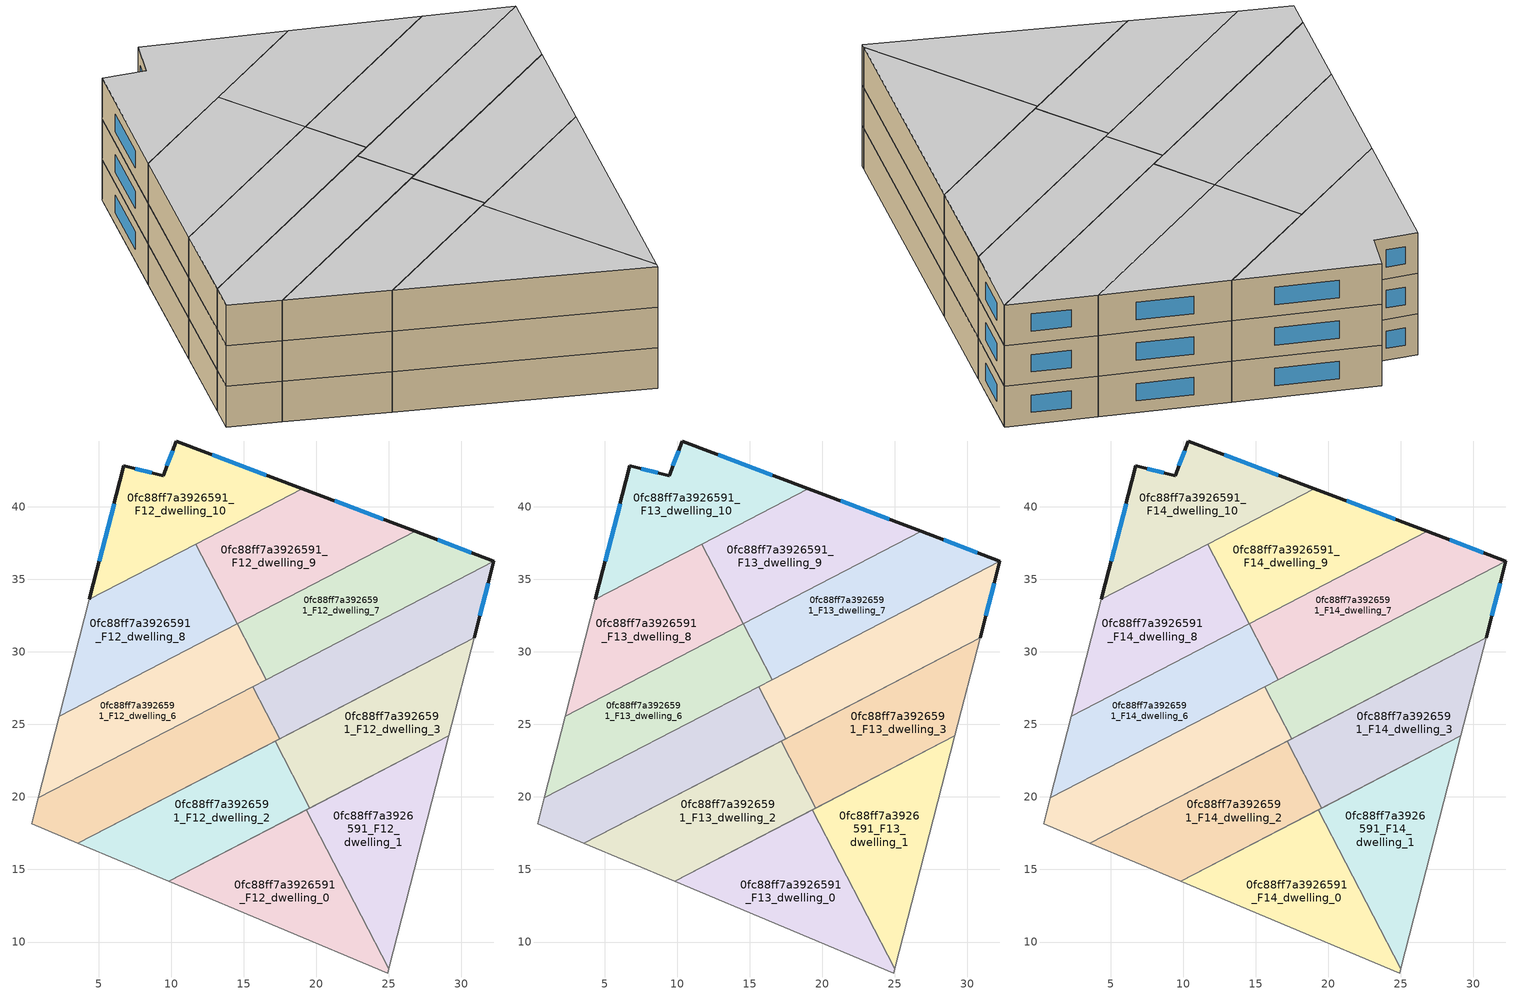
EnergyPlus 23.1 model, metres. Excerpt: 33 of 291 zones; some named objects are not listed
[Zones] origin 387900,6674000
0fc88ff7a3926591_F12_dwelling_0
 floor to 0fc88ff7a3926591_F11_dwelling_0 (EU_floor_Construction): 19.32,19.11 25,8.15 24.93,7.87 9.83,14.18 z36
 wall adiabatic (EU_wall_Construction): 19.32,19.11 9.83,14.18 24.93,7.87 25,8.15 z36:39
 wall to 0fc88ff7a3926591_F12_dwelling_1 (EU_wall_Construction): 25,8.15 19.32,19.11 z36:39
0fc88ff7a3926591_F12_dwelling_1
 floor to 0fc88ff7a3926591_F11_dwelling_1 (EU_floor_Construction): 29.14,24.21 25,8.15 19.32,19.11 z36
 wall adiabatic (EU_wall_Construction): 25,8.15 29.14,24.21 19.32,19.11 z36:39
0fc88ff7a3926591_F12_dwelling_10
 floor to 0fc88ff7a3926591_F11_dwelling_10 (EU_floor_Construction): 19.05,41.24 4.37,33.62 6.75,42.83 9.45,42.13 10.36,44.53 z36
 wall outside (EU_wall_Construction): 19.05,41.24 10.36,44.53 9.45,42.13 6.75,42.83 4.37,33.62 z36:39
 wall to 0fc88ff7a3926591_F12_dwelling_9 (EU_wall_Construction): 11.71,37.43 19.05,41.24 z36:39
 wall to 0fc88ff7a3926591_F12_dwelling_8 (EU_wall_Construction): 4.37,33.62 11.71,37.43 z36:39
 window (EU_Window_Construction): 6.07,40.2 5.05,36.25 / 8.68,42.33 7.52,42.63 / 10.1,43.85 9.71,42.82 / 16.57,42.18 12.84,43.59 z36.86:38.14
0fc88ff7a3926591_F12_dwelling_2
 floor to 0fc88ff7a3926591_F11_dwelling_2 (EU_floor_Construction): 17.16,23.85 19.56,19.24 9.83,14.18 3.58,16.8 z36
 wall adiabatic (EU_wall_Construction): 17.16,23.85 3.58,16.8 9.83,14.18 19.56,19.24 z36:39
 wall to 0fc88ff7a3926591_F12_dwelling_3 (EU_wall_Construction): 19.56,19.24 17.16,23.85 z36:39
0fc88ff7a3926591_F12_dwelling_3
 floor to 0fc88ff7a3926591_F11_dwelling_3 (EU_floor_Construction): 30.89,30.98 29.14,24.21 19.56,19.24 17.16,23.85 z36
 wall adiabatic (EU_wall_Construction): 19.56,19.24 29.14,24.21 30.89,30.98 17.16,23.85 z36:39
0fc88ff7a3926591_F12_dwelling_4
 floor to 0fc88ff7a3926591_F11_dwelling_4 (EU_floor_Construction): 15.61,27.6 17.47,24.01 3.58,16.8 0.38,18.14 0.84,19.93 z36
 wall to 0fc88ff7a3926591_F12_dwelling_5 (EU_wall_Construction): 17.47,24.01 15.61,27.6 z36:39
 wall adiabatic (EU_wall_Construction): 15.61,27.6 0.84,19.93 0.38,18.14 3.58,16.8 17.47,24.01 z36:39
0fc88ff7a3926591_F12_dwelling_5
 floor to 0fc88ff7a3926591_F11_dwelling_5 (EU_floor_Construction): 32.24,36.23 30.89,30.98 17.47,24.01 15.61,27.6 z36
 wall outside (EU_wall_Construction): 30.89,30.98 32.24,36.23 z36:39
 wall adiabatic (EU_wall_Construction): 17.47,24.01 30.89,30.98 z36:39
 wall to 0fc88ff7a3926591_F12_dwelling_7 (EU_wall_Construction): 32.24,36.23 16.56,28.09 z36:39
 wall to 0fc88ff7a3926591_F12_dwelling_6 (EU_wall_Construction): 16.56,28.09 15.61,27.6 z36:39
 window (EU_Window_Construction): 31.28,32.48 31.86,34.73 z36.86:38.14
0fc88ff7a3926591_F12_dwelling_6
 floor to 0fc88ff7a3926591_F11_dwelling_6 (EU_floor_Construction): 14.56,31.94 16.56,28.09 0.84,19.93 2.3,25.57 z36
 wall adiabatic (EU_wall_Construction): 14.56,31.94 2.3,25.57 0.84,19.93 15.61,27.6 z36:39
 wall to 0fc88ff7a3926591_F12_dwelling_7 (EU_wall_Construction): 16.56,28.09 14.56,31.94 z36:39
0fc88ff7a3926591_F12_dwelling_7
 floor to 0fc88ff7a3926591_F11_dwelling_7 (EU_floor_Construction): 32.25,36.25 32.24,36.23 16.56,28.09 14.56,31.94 26.82,38.31 z36
 wall outside (EU_wall_Construction): 32.24,36.23 32.25,36.25 26.82,38.31 z36:39
 wall to 0fc88ff7a3926591_F12_dwelling_9 (EU_wall_Construction): 26.82,38.31 14.56,31.94 z36:39
 window (EU_Window_Construction): 30.7,36.84 28.37,37.72 z36.86:38.14
0fc88ff7a3926591_F12_dwelling_8
 floor to 0fc88ff7a3926591_F11_dwelling_8 (EU_floor_Construction): 11.71,37.43 14.56,31.94 2.3,25.57 4.37,33.62 z36
 wall adiabatic (EU_wall_Construction): 4.37,33.62 2.3,25.57 14.56,31.94 z36:39
 wall to 0fc88ff7a3926591_F12_dwelling_9 (EU_wall_Construction): 14.56,31.94 11.71,37.43 z36:39
0fc88ff7a3926591_F12_dwelling_9
 floor to 0fc88ff7a3926591_F11_dwelling_9 (EU_floor_Construction): 26.82,38.31 14.56,31.94 11.71,37.43 19.05,41.24 z36
 wall outside (EU_wall_Construction): 26.82,38.31 19.05,41.24 z36:39
 window (EU_Window_Construction): 24.6,39.15 21.27,40.4 z36.86:38.14
0fc88ff7a3926591_F13_dwelling_0
 floor to 0fc88ff7a3926591_F12_dwelling_0 (EU_floor_Construction): 19.32,19.11 25,8.15 24.93,7.87 9.83,14.18 z39
 wall adiabatic (EU_wall_Construction): 19.32,19.11 9.83,14.18 24.93,7.87 25,8.15 z39:42
 wall to 0fc88ff7a3926591_F13_dwelling_1 (EU_wall_Construction): 25,8.15 19.32,19.11 z39:42
0fc88ff7a3926591_F13_dwelling_1
 floor to 0fc88ff7a3926591_F12_dwelling_1 (EU_floor_Construction): 29.14,24.21 25,8.15 19.32,19.11 z39
 wall adiabatic (EU_wall_Construction): 25,8.15 29.14,24.21 19.32,19.11 z39:42
0fc88ff7a3926591_F13_dwelling_10
 floor to 0fc88ff7a3926591_F12_dwelling_10 (EU_floor_Construction): 19.05,41.24 4.37,33.62 6.75,42.83 9.45,42.13 10.36,44.53 z39
 wall outside (EU_wall_Construction): 19.05,41.24 10.36,44.53 9.45,42.13 6.75,42.83 4.37,33.62 z39:42
 wall to 0fc88ff7a3926591_F13_dwelling_9 (EU_wall_Construction): 11.71,37.43 19.05,41.24 z39:42
 wall to 0fc88ff7a3926591_F13_dwelling_8 (EU_wall_Construction): 4.37,33.62 11.71,37.43 z39:42
 window (EU_Window_Construction): 6.07,40.2 5.05,36.25 / 8.68,42.33 7.52,42.63 / 10.1,43.85 9.71,42.82 / 16.57,42.18 12.84,43.59 z39.86:41.14
0fc88ff7a3926591_F13_dwelling_2
 floor to 0fc88ff7a3926591_F12_dwelling_2 (EU_floor_Construction): 17.16,23.85 19.56,19.24 9.83,14.18 3.58,16.8 z39
 wall adiabatic (EU_wall_Construction): 17.16,23.85 3.58,16.8 9.83,14.18 19.56,19.24 z39:42
 wall to 0fc88ff7a3926591_F13_dwelling_3 (EU_wall_Construction): 19.56,19.24 17.16,23.85 z39:42
0fc88ff7a3926591_F13_dwelling_3
 floor to 0fc88ff7a3926591_F12_dwelling_3 (EU_floor_Construction): 30.89,30.98 29.14,24.21 19.56,19.24 17.16,23.85 z39
 wall adiabatic (EU_wall_Construction): 19.56,19.24 29.14,24.21 30.89,30.98 17.16,23.85 z39:42
0fc88ff7a3926591_F13_dwelling_4
 floor to 0fc88ff7a3926591_F12_dwelling_4 (EU_floor_Construction): 15.61,27.6 17.47,24.01 3.58,16.8 0.38,18.14 0.84,19.93 z39
 wall to 0fc88ff7a3926591_F13_dwelling_5 (EU_wall_Construction): 17.47,24.01 15.61,27.6 z39:42
 wall adiabatic (EU_wall_Construction): 15.61,27.6 0.84,19.93 0.38,18.14 3.58,16.8 17.47,24.01 z39:42
0fc88ff7a3926591_F13_dwelling_5
 floor to 0fc88ff7a3926591_F12_dwelling_5 (EU_floor_Construction): 32.24,36.23 30.89,30.98 17.47,24.01 15.61,27.6 z39
 wall outside (EU_wall_Construction): 30.89,30.98 32.24,36.23 z39:42
 wall adiabatic (EU_wall_Construction): 17.47,24.01 30.89,30.98 z39:42
 wall to 0fc88ff7a3926591_F13_dwelling_7 (EU_wall_Construction): 32.24,36.23 16.56,28.09 z39:42
 wall to 0fc88ff7a3926591_F13_dwelling_6 (EU_wall_Construction): 16.56,28.09 15.61,27.6 z39:42
 window (EU_Window_Construction): 31.28,32.48 31.86,34.73 z39.86:41.14
0fc88ff7a3926591_F13_dwelling_6
 floor to 0fc88ff7a3926591_F12_dwelling_6 (EU_floor_Construction): 14.56,31.94 16.56,28.09 0.84,19.93 2.3,25.57 z39
 wall adiabatic (EU_wall_Construction): 14.56,31.94 2.3,25.57 0.84,19.93 15.61,27.6 z39:42
 wall to 0fc88ff7a3926591_F13_dwelling_7 (EU_wall_Construction): 16.56,28.09 14.56,31.94 z39:42
0fc88ff7a3926591_F13_dwelling_7
 floor to 0fc88ff7a3926591_F12_dwelling_7 (EU_floor_Construction): 32.25,36.25 32.24,36.23 16.56,28.09 14.56,31.94 26.82,38.31 z39
 wall outside (EU_wall_Construction): 32.24,36.23 32.25,36.25 26.82,38.31 z39:42
 wall to 0fc88ff7a3926591_F13_dwelling_9 (EU_wall_Construction): 26.82,38.31 14.56,31.94 z39:42
 window (EU_Window_Construction): 30.7,36.84 28.37,37.72 z39.86:41.14
0fc88ff7a3926591_F13_dwelling_8
 floor to 0fc88ff7a3926591_F12_dwelling_8 (EU_floor_Construction): 11.71,37.43 14.56,31.94 2.3,25.57 4.37,33.62 z39
 wall adiabatic (EU_wall_Construction): 4.37,33.62 2.3,25.57 14.56,31.94 z39:42
 wall to 0fc88ff7a3926591_F13_dwelling_9 (EU_wall_Construction): 14.56,31.94 11.71,37.43 z39:42
0fc88ff7a3926591_F13_dwelling_9
 floor to 0fc88ff7a3926591_F12_dwelling_9 (EU_floor_Construction): 26.82,38.31 14.56,31.94 11.71,37.43 19.05,41.24 z39
 wall outside (EU_wall_Construction): 26.82,38.31 19.05,41.24 z39:42
 window (EU_Window_Construction): 24.6,39.15 21.27,40.4 z39.86:41.14
0fc88ff7a3926591_F14_dwelling_0
 floor to 0fc88ff7a3926591_F13_dwelling_0 (EU_floor_Construction): 19.32,19.11 25,8.15 24.93,7.87 9.83,14.18 z42
 wall adiabatic (EU_wall_Construction): 19.32,19.11 9.83,14.18 24.93,7.87 25,8.15 z42:45
 wall to 0fc88ff7a3926591_F14_dwelling_1 (EU_wall_Construction): 25,8.15 19.32,19.11 z42:45
 ceiling to 0fc88ff7a3926591_F15_dwelling_0 (EU_floor_Construction): 24.93,7.87 25,8.15 19.32,19.11 9.83,14.18 z45
0fc88ff7a3926591_F14_dwelling_1
 floor to 0fc88ff7a3926591_F13_dwelling_1 (EU_floor_Construction): 29.14,24.21 25,8.15 19.32,19.11 z42
 wall adiabatic (EU_wall_Construction): 25,8.15 29.14,24.21 19.32,19.11 z42:45
 ceiling to 0fc88ff7a3926591_F15_dwelling_1 (EU_floor_Construction): 25,8.15 29.14,24.21 19.32,19.11 z45
0fc88ff7a3926591_F14_dwelling_10
 floor to 0fc88ff7a3926591_F13_dwelling_10 (EU_floor_Construction): 19.05,41.24 4.37,33.62 6.75,42.83 9.45,42.13 10.36,44.53 z42
 wall outside (EU_wall_Construction): 19.05,41.24 10.36,44.53 9.45,42.13 6.75,42.83 4.37,33.62 z42:45
 wall to 0fc88ff7a3926591_F14_dwelling_9 (EU_wall_Construction): 11.71,37.43 19.05,41.24 z42:45
 wall to 0fc88ff7a3926591_F14_dwelling_8 (EU_wall_Construction): 4.37,33.62 11.71,37.43 z42:45
 window (EU_Window_Construction): 6.07,40.2 5.05,36.25 / 8.68,42.33 7.52,42.63 / 10.1,43.85 9.71,42.82 / 16.57,42.18 12.84,43.59 z42.86:44.14
 ceiling to 0fc88ff7a3926591_F15_dwelling_10 (EU_floor_Construction): 19.05,41.24 10.36,44.53 9.45,42.13 6.75,42.83 4.37,33.62 z45
0fc88ff7a3926591_F14_dwelling_2
 floor to 0fc88ff7a3926591_F13_dwelling_2 (EU_floor_Construction): 17.16,23.85 19.56,19.24 9.83,14.18 3.58,16.8 z42
 wall adiabatic (EU_wall_Construction): 17.16,23.85 3.58,16.8 9.83,14.18 19.56,19.24 z42:45
 wall to 0fc88ff7a3926591_F14_dwelling_3 (EU_wall_Construction): 19.56,19.24 17.16,23.85 z42:45
 ceiling to 0fc88ff7a3926591_F15_dwelling_2 (EU_floor_Construction): 19.56,19.24 17.16,23.85 3.58,16.8 9.83,14.18 z45
0fc88ff7a3926591_F14_dwelling_3
 floor to 0fc88ff7a3926591_F13_dwelling_3 (EU_floor_Construction): 30.89,30.98 29.14,24.21 19.56,19.24 17.16,23.85 z42
 wall adiabatic (EU_wall_Construction): 19.56,19.24 29.14,24.21 30.89,30.98 17.16,23.85 z42:45
 ceiling to 0fc88ff7a3926591_F15_dwelling_3 (EU_floor_Construction): 29.14,24.21 30.89,30.98 17.16,23.85 19.56,19.24 z45
0fc88ff7a3926591_F14_dwelling_4
 floor to 0fc88ff7a3926591_F13_dwelling_4 (EU_floor_Construction): 15.61,27.6 17.47,24.01 3.58,16.8 0.38,18.14 0.84,19.93 z42
 wall to 0fc88ff7a3926591_F14_dwelling_5 (EU_wall_Construction): 17.47,24.01 15.61,27.6 z42:45
 wall adiabatic (EU_wall_Construction): 15.61,27.6 0.84,19.93 0.38,18.14 3.58,16.8 17.47,24.01 z42:45
 ceiling to 0fc88ff7a3926591_F15_dwelling_4 (EU_floor_Construction): 17.47,24.01 15.61,27.6 0.84,19.93 0.38,18.14 3.58,16.8 z45
0fc88ff7a3926591_F14_dwelling_5
 floor to 0fc88ff7a3926591_F13_dwelling_5 (EU_floor_Construction): 32.24,36.23 30.89,30.98 17.47,24.01 15.61,27.6 z42
 wall outside (EU_wall_Construction): 30.89,30.98 32.24,36.23 z42:45
 wall adiabatic (EU_wall_Construction): 17.47,24.01 30.89,30.98 z42:45
 wall to 0fc88ff7a3926591_F14_dwelling_7 (EU_wall_Construction): 32.24,36.23 16.56,28.09 z42:45
 wall to 0fc88ff7a3926591_F14_dwelling_6 (EU_wall_Construction): 16.56,28.09 15.61,27.6 z42:45
 window (EU_Window_Construction): 31.28,32.48 31.86,34.73 z42.86:44.14
 ceiling to 0fc88ff7a3926591_F15_dwelling_5 (EU_floor_Construction): 30.89,30.98 32.24,36.23 15.61,27.6 17.47,24.01 z45
0fc88ff7a3926591_F14_dwelling_6
 floor to 0fc88ff7a3926591_F13_dwelling_6 (EU_floor_Construction): 14.56,31.94 16.56,28.09 0.84,19.93 2.3,25.57 z42
 wall adiabatic (EU_wall_Construction): 14.56,31.94 2.3,25.57 0.84,19.93 15.61,27.6 z42:45
 wall to 0fc88ff7a3926591_F14_dwelling_7 (EU_wall_Construction): 16.56,28.09 14.56,31.94 z42:45
 ceiling to 0fc88ff7a3926591_F15_dwelling_6 (EU_floor_Construction): 16.56,28.09 14.56,31.94 2.3,25.57 0.84,19.93 z45
0fc88ff7a3926591_F14_dwelling_7
 floor to 0fc88ff7a3926591_F13_dwelling_7 (EU_floor_Construction): 32.25,36.25 32.24,36.23 16.56,28.09 14.56,31.94 26.82,38.31 z42
 wall outside (EU_wall_Construction): 32.24,36.23 32.25,36.25 26.82,38.31 z42:45
 wall to 0fc88ff7a3926591_F14_dwelling_9 (EU_wall_Construction): 26.82,38.31 14.56,31.94 z42:45
 window (EU_Window_Construction): 30.7,36.84 28.37,37.72 z42.86:44.14
 ceiling to 0fc88ff7a3926591_F15_dwelling_7 (EU_floor_Construction): 32.24,36.23 32.25,36.25 26.82,38.31 14.56,31.94 16.56,28.09 z45
0fc88ff7a3926591_F14_dwelling_8
 floor to 0fc88ff7a3926591_F13_dwelling_8 (EU_floor_Construction): 11.71,37.43 14.56,31.94 2.3,25.57 4.37,33.62 z42
 wall adiabatic (EU_wall_Construction): 4.37,33.62 2.3,25.57 14.56,31.94 z42:45
 wall to 0fc88ff7a3926591_F14_dwelling_9 (EU_wall_Construction): 14.56,31.94 11.71,37.43 z42:45
 ceiling to 0fc88ff7a3926591_F15_dwelling_8 (EU_floor_Construction): 14.56,31.94 11.71,37.43 4.37,33.62 2.3,25.57 z45
0fc88ff7a3926591_F14_dwelling_9
 floor to 0fc88ff7a3926591_F13_dwelling_9 (EU_floor_Construction): 26.82,38.31 14.56,31.94 11.71,37.43 19.05,41.24 z42
 wall outside (EU_wall_Construction): 26.82,38.31 19.05,41.24 z42:45
 window (EU_Window_Construction): 24.6,39.15 21.27,40.4 z42.86:44.14
 ceiling to 0fc88ff7a3926591_F15_dwelling_9 (EU_floor_Construction): 26.82,38.31 19.05,41.24 11.71,37.43 14.56,31.94 z45
[Building]
EU S2 Campaign: North Axis=0; Terrain=City; Solar Distribution=FullExterior
[Site:Location]
Helsinki-Vantaa.AP: Latitude=60.317; Longitude=24.963; Time Zone=2; Elevation=54.6
[SizingPeriod:WeatherFileDays]
AnnualSizingPeriod: Begin Month=1; Begin Day of Month=1; End Month=12; End Day of Month=31; Day of Week for Start Day=Monday; Use Weather File Daylight Saving Period=No; Use Weather File Rain and Snow Indicators=No
[MATERIAL]
EU_InternalMass_Material: Roughness=MediumRough; Thickness=0.1; Conductivity=1; Density=1800; Specific Heat=900; Thermal Absorptance=0.9; Solar Absorptance=0.7; Visible Absorptance=0.7
[MATERIAL:NOMASS] Roughness=MediumRough; Thermal Absorptance=0.9; Solar Absorptance=0.7; Visible Absorptance=0.7
Name | Thermal Resistance
EU_wall_NoMass | 5.91765
EU_floor_NoMass | 6.2875
[WINDOWMATERIAL:SIMPLEGLAZINGSYSTEM]
EU_Window_SimpleGlazing: UFactor=0.994035; Solar Heat Gain Coefficient=0.7; Visible Transmittance=0.7
[CONSTRUCTION]
EU_wall_Construction: EU_wall_NoMass
EU_floor_Construction: EU_floor_NoMass
EU_Window_Construction: EU_Window_SimpleGlazing
EU_InternalMass_Construction: EU_InternalMass_Material
[ZONE] Type=1; Multiplier=1; Ceiling Height=autocalculate; Floor Area=autocalculate; Part of Total Floor Area=Yes
Name | Volume
0fc88ff7a3926591_F12_dwelling_0; 0fc88ff7a3926591_F13_dwelling_0; 0fc88ff7a3926591_F14_dwelling_0 | 205.042
0fc88ff7a3926591_F12_dwelling_1; 0fc88ff7a3926591_F13_dwelling_1; 0fc88ff7a3926591_F14_dwelling_1; 0fc88ff7a3926591_F12_dwelling_4; 0fc88ff7a3926591_F13_dwelling_4; 0fc88ff7a3926591_F14_dwelling_4 | 205.062
0fc88ff7a3926591_F12_dwelling_10; 0fc88ff7a3926591_F13_dwelling_10; 0fc88ff7a3926591_F14_dwelling_10 | 205.033
0fc88ff7a3926591_F12_dwelling_2; 0fc88ff7a3926591_F13_dwelling_2; 0fc88ff7a3926591_F14_dwelling_2 | 205.032
0fc88ff7a3926591_F12_dwelling_3; 0fc88ff7a3926591_F13_dwelling_3; 0fc88ff7a3926591_F14_dwelling_3 | 205.044
0fc88ff7a3926591_F12_dwelling_5; 0fc88ff7a3926591_F13_dwelling_5; 0fc88ff7a3926591_F14_dwelling_5 | 205.072
0fc88ff7a3926591_F12_dwelling_6; 0fc88ff7a3926591_F13_dwelling_6; 0fc88ff7a3926591_F14_dwelling_6 | 205.061
0fc88ff7a3926591_F12_dwelling_7; 0fc88ff7a3926591_F13_dwelling_7; 0fc88ff7a3926591_F14_dwelling_7 | 205.056
0fc88ff7a3926591_F12_dwelling_8; 0fc88ff7a3926591_F13_dwelling_8; 0fc88ff7a3926591_F14_dwelling_8 | 205.05
0fc88ff7a3926591_F12_dwelling_9; 0fc88ff7a3926591_F13_dwelling_9; 0fc88ff7a3926591_F14_dwelling_9 | 205.051
[INTERNALMASS] Construction=EU_InternalMass_Construction
Name | Zone or ZoneList | Surface Area
0fc88ff7a3926591_F12_dwelling_0_EU_InternalMass | 0fc88ff7a3926591_F12_dwelling_0 | 68.3503
0fc88ff7a3926591_F12_dwelling_1_EU_InternalMass | 0fc88ff7a3926591_F12_dwelling_1 | 68.3512
0fc88ff7a3926591_F12_dwelling_2_EU_InternalMass | 0fc88ff7a3926591_F12_dwelling_2 | 68.3423
0fc88ff7a3926591_F12_dwelling_3_EU_InternalMass | 0fc88ff7a3926591_F12_dwelling_3 | 68.3493
0fc88ff7a3926591_F12_dwelling_4_EU_InternalMass | 0fc88ff7a3926591_F12_dwelling_4 | 68.3543
0fc88ff7a3926591_F12_dwelling_5_EU_InternalMass | 0fc88ff7a3926591_F12_dwelling_5 | 68.3589
0fc88ff7a3926591_F12_dwelling_6_EU_InternalMass | 0fc88ff7a3926591_F12_dwelling_6 | 68.3533
0fc88ff7a3926591_F12_dwelling_7_EU_InternalMass | 0fc88ff7a3926591_F12_dwelling_7 | 68.3509
0fc88ff7a3926591_F12_dwelling_8_EU_InternalMass | 0fc88ff7a3926591_F12_dwelling_8 | 68.3507
0fc88ff7a3926591_F12_dwelling_9_EU_InternalMass | 0fc88ff7a3926591_F12_dwelling_9 | 68.3516
0fc88ff7a3926591_F12_dwelling_10_EU_InternalMass | 0fc88ff7a3926591_F12_dwelling_10 | 68.3442
0fc88ff7a3926591_F13_dwelling_0_EU_InternalMass | 0fc88ff7a3926591_F13_dwelling_0 | 68.3503
0fc88ff7a3926591_F13_dwelling_1_EU_InternalMass | 0fc88ff7a3926591_F13_dwelling_1 | 68.3512
0fc88ff7a3926591_F13_dwelling_2_EU_InternalMass | 0fc88ff7a3926591_F13_dwelling_2 | 68.3423
0fc88ff7a3926591_F13_dwelling_3_EU_InternalMass | 0fc88ff7a3926591_F13_dwelling_3 | 68.3493
0fc88ff7a3926591_F13_dwelling_4_EU_InternalMass | 0fc88ff7a3926591_F13_dwelling_4 | 68.3543
0fc88ff7a3926591_F13_dwelling_5_EU_InternalMass | 0fc88ff7a3926591_F13_dwelling_5 | 68.3589
0fc88ff7a3926591_F13_dwelling_6_EU_InternalMass | 0fc88ff7a3926591_F13_dwelling_6 | 68.3533
0fc88ff7a3926591_F13_dwelling_7_EU_InternalMass | 0fc88ff7a3926591_F13_dwelling_7 | 68.3509
0fc88ff7a3926591_F13_dwelling_8_EU_InternalMass | 0fc88ff7a3926591_F13_dwelling_8 | 68.3507
0fc88ff7a3926591_F13_dwelling_9_EU_InternalMass | 0fc88ff7a3926591_F13_dwelling_9 | 68.3516
0fc88ff7a3926591_F13_dwelling_10_EU_InternalMass | 0fc88ff7a3926591_F13_dwelling_10 | 68.3442
0fc88ff7a3926591_F14_dwelling_0_EU_InternalMass | 0fc88ff7a3926591_F14_dwelling_0 | 68.3503
0fc88ff7a3926591_F14_dwelling_1_EU_InternalMass | 0fc88ff7a3926591_F14_dwelling_1 | 68.3512
0fc88ff7a3926591_F14_dwelling_2_EU_InternalMass | 0fc88ff7a3926591_F14_dwelling_2 | 68.3423
0fc88ff7a3926591_F14_dwelling_3_EU_InternalMass | 0fc88ff7a3926591_F14_dwelling_3 | 68.3493
0fc88ff7a3926591_F14_dwelling_4_EU_InternalMass | 0fc88ff7a3926591_F14_dwelling_4 | 68.3543
0fc88ff7a3926591_F14_dwelling_5_EU_InternalMass | 0fc88ff7a3926591_F14_dwelling_5 | 68.3589
0fc88ff7a3926591_F14_dwelling_6_EU_InternalMass | 0fc88ff7a3926591_F14_dwelling_6 | 68.3533
0fc88ff7a3926591_F14_dwelling_7_EU_InternalMass | 0fc88ff7a3926591_F14_dwelling_7 | 68.3509
0fc88ff7a3926591_F14_dwelling_8_EU_InternalMass | 0fc88ff7a3926591_F14_dwelling_8 | 68.3507
0fc88ff7a3926591_F14_dwelling_9_EU_InternalMass | 0fc88ff7a3926591_F14_dwelling_9 | 68.3516
0fc88ff7a3926591_F14_dwelling_10_EU_InternalMass | 0fc88ff7a3926591_F14_dwelling_10 | 68.3442
[OTHEREQUIPMENT] Fuel Type=Electricity; Design Level Calculation Method=Watts/Area; Power per Zone Floor Area=1; Fraction Latent=0; Fraction Radiant=0; Fraction Lost=0; Carbon Dioxide Generation Rate=0; EndUse Subcategory=EU_Step8_InternalGains
Name | Zone or ZoneList or Space or SpaceList | Schedule
EU_Step8_InternalGain_0fc88ff7a3926591_F12_dwelling_0_f000 | 0fc88ff7a3926591_F12_dwelling_0 | EU_Step8_GainSchedule_0fc88ff7a3926591_F12_dwelling_0_f000
EU_Step8_InternalGain_0fc88ff7a3926591_F12_dwelling_1_f000 | 0fc88ff7a3926591_F12_dwelling_1 | EU_Step8_GainSchedule_0fc88ff7a3926591_F12_dwelling_1_f000
EU_Step8_InternalGain_0fc88ff7a3926591_F12_dwelling_2_f000 | 0fc88ff7a3926591_F12_dwelling_2 | EU_Step8_GainSchedule_0fc88ff7a3926591_F12_dwelling_2_f000
EU_Step8_InternalGain_0fc88ff7a3926591_F12_dwelling_3_f000 | 0fc88ff7a3926591_F12_dwelling_3 | EU_Step8_GainSchedule_0fc88ff7a3926591_F12_dwelling_3_f000
EU_Step8_InternalGain_0fc88ff7a3926591_F12_dwelling_4_f000 | 0fc88ff7a3926591_F12_dwelling_4 | EU_Step8_GainSchedule_0fc88ff7a3926591_F12_dwelling_4_f000
EU_Step8_InternalGain_0fc88ff7a3926591_F12_dwelling_5_f000 | 0fc88ff7a3926591_F12_dwelling_5 | EU_Step8_GainSchedule_0fc88ff7a3926591_F12_dwelling_5_f000
EU_Step8_InternalGain_0fc88ff7a3926591_F12_dwelling_6_f000 | 0fc88ff7a3926591_F12_dwelling_6 | EU_Step8_GainSchedule_0fc88ff7a3926591_F12_dwelling_6_f000
EU_Step8_InternalGain_0fc88ff7a3926591_F12_dwelling_7_f000 | 0fc88ff7a3926591_F12_dwelling_7 | EU_Step8_GainSchedule_0fc88ff7a3926591_F12_dwelling_7_f000
EU_Step8_InternalGain_0fc88ff7a3926591_F12_dwelling_8_f000 | 0fc88ff7a3926591_F12_dwelling_8 | EU_Step8_GainSchedule_0fc88ff7a3926591_F12_dwelling_8_f000
EU_Step8_InternalGain_0fc88ff7a3926591_F12_dwelling_9_f000 | 0fc88ff7a3926591_F12_dwelling_9 | EU_Step8_GainSchedule_0fc88ff7a3926591_F12_dwelling_9_f000
EU_Step8_InternalGain_0fc88ff7a3926591_F12_dwelling_10_f000 | 0fc88ff7a3926591_F12_dwelling_10 | EU_Step8_GainSchedule_0fc88ff7a3926591_F12_dwelling_10_f000
EU_Step8_InternalGain_0fc88ff7a3926591_F13_dwelling_0_f000 | 0fc88ff7a3926591_F13_dwelling_0 | EU_Step8_GainSchedule_0fc88ff7a3926591_F13_dwelling_0_f000
EU_Step8_InternalGain_0fc88ff7a3926591_F13_dwelling_1_f000 | 0fc88ff7a3926591_F13_dwelling_1 | EU_Step8_GainSchedule_0fc88ff7a3926591_F13_dwelling_1_f000
EU_Step8_InternalGain_0fc88ff7a3926591_F13_dwelling_2_f000 | 0fc88ff7a3926591_F13_dwelling_2 | EU_Step8_GainSchedule_0fc88ff7a3926591_F13_dwelling_2_f000
EU_Step8_InternalGain_0fc88ff7a3926591_F13_dwelling_3_f000 | 0fc88ff7a3926591_F13_dwelling_3 | EU_Step8_GainSchedule_0fc88ff7a3926591_F13_dwelling_3_f000
EU_Step8_InternalGain_0fc88ff7a3926591_F13_dwelling_4_f000 | 0fc88ff7a3926591_F13_dwelling_4 | EU_Step8_GainSchedule_0fc88ff7a3926591_F13_dwelling_4_f000
EU_Step8_InternalGain_0fc88ff7a3926591_F13_dwelling_5_f000 | 0fc88ff7a3926591_F13_dwelling_5 | EU_Step8_GainSchedule_0fc88ff7a3926591_F13_dwelling_5_f000
EU_Step8_InternalGain_0fc88ff7a3926591_F13_dwelling_6_f000 | 0fc88ff7a3926591_F13_dwelling_6 | EU_Step8_GainSchedule_0fc88ff7a3926591_F13_dwelling_6_f000
EU_Step8_InternalGain_0fc88ff7a3926591_F13_dwelling_7_f000 | 0fc88ff7a3926591_F13_dwelling_7 | EU_Step8_GainSchedule_0fc88ff7a3926591_F13_dwelling_7_f000
EU_Step8_InternalGain_0fc88ff7a3926591_F13_dwelling_8_f000 | 0fc88ff7a3926591_F13_dwelling_8 | EU_Step8_GainSchedule_0fc88ff7a3926591_F13_dwelling_8_f000
EU_Step8_InternalGain_0fc88ff7a3926591_F13_dwelling_9_f000 | 0fc88ff7a3926591_F13_dwelling_9 | EU_Step8_GainSchedule_0fc88ff7a3926591_F13_dwelling_9_f000
EU_Step8_InternalGain_0fc88ff7a3926591_F13_dwelling_10_f000 | 0fc88ff7a3926591_F13_dwelling_10 | EU_Step8_GainSchedule_0fc88ff7a3926591_F13_dwelling_10_f000
EU_Step8_InternalGain_0fc88ff7a3926591_F14_dwelling_0_f000 | 0fc88ff7a3926591_F14_dwelling_0 | EU_Step8_GainSchedule_0fc88ff7a3926591_F14_dwelling_0_f000
EU_Step8_InternalGain_0fc88ff7a3926591_F14_dwelling_1_f000 | 0fc88ff7a3926591_F14_dwelling_1 | EU_Step8_GainSchedule_0fc88ff7a3926591_F14_dwelling_1_f000
EU_Step8_InternalGain_0fc88ff7a3926591_F14_dwelling_2_f000 | 0fc88ff7a3926591_F14_dwelling_2 | EU_Step8_GainSchedule_0fc88ff7a3926591_F14_dwelling_2_f000
EU_Step8_InternalGain_0fc88ff7a3926591_F14_dwelling_3_f000 | 0fc88ff7a3926591_F14_dwelling_3 | EU_Step8_GainSchedule_0fc88ff7a3926591_F14_dwelling_3_f000
EU_Step8_InternalGain_0fc88ff7a3926591_F14_dwelling_4_f000 | 0fc88ff7a3926591_F14_dwelling_4 | EU_Step8_GainSchedule_0fc88ff7a3926591_F14_dwelling_4_f000
EU_Step8_InternalGain_0fc88ff7a3926591_F14_dwelling_5_f000 | 0fc88ff7a3926591_F14_dwelling_5 | EU_Step8_GainSchedule_0fc88ff7a3926591_F14_dwelling_5_f000
EU_Step8_InternalGain_0fc88ff7a3926591_F14_dwelling_6_f000 | 0fc88ff7a3926591_F14_dwelling_6 | EU_Step8_GainSchedule_0fc88ff7a3926591_F14_dwelling_6_f000
EU_Step8_InternalGain_0fc88ff7a3926591_F14_dwelling_7_f000 | 0fc88ff7a3926591_F14_dwelling_7 | EU_Step8_GainSchedule_0fc88ff7a3926591_F14_dwelling_7_f000
EU_Step8_InternalGain_0fc88ff7a3926591_F14_dwelling_8_f000 | 0fc88ff7a3926591_F14_dwelling_8 | EU_Step8_GainSchedule_0fc88ff7a3926591_F14_dwelling_8_f000
EU_Step8_InternalGain_0fc88ff7a3926591_F14_dwelling_9_f000 | 0fc88ff7a3926591_F14_dwelling_9 | EU_Step8_GainSchedule_0fc88ff7a3926591_F14_dwelling_9_f000
EU_Step8_InternalGain_0fc88ff7a3926591_F14_dwelling_10_f000 | 0fc88ff7a3926591_F14_dwelling_10 | EU_Step8_GainSchedule_0fc88ff7a3926591_F14_dwelling_10_f000
[ZONEVENTILATION:DESIGNFLOWRATE] Schedule=EU_AlwaysOn; Design Flow Rate Calculation Method=AirChanges/Hour; Air Changes per Hour=0.596421; Ventilation Type=Natural; Fan Pressure Rise=0; Fan Total Efficiency=1; Constant Term Coefficient=1; Temperature Term Coefficient=0; Velocity Term Coefficient=0; Velocity Squared Term Coefficient=0; Minimum Indoor Temperature=-100; Maximum Indoor Temperature=100; Delta Temperature=-100; Minimum Outdoor Temperature=-100; Maximum Outdoor Temperature=100; Maximum Wind Speed=40
Name | Zone or ZoneList or Space or SpaceList
EU_ConstantAir_0fc88ff7a3926591_F12_dwelling_0 | 0fc88ff7a3926591_F12_dwelling_0
EU_ConstantAir_0fc88ff7a3926591_F12_dwelling_1 | 0fc88ff7a3926591_F12_dwelling_1
EU_ConstantAir_0fc88ff7a3926591_F12_dwelling_2 | 0fc88ff7a3926591_F12_dwelling_2
EU_ConstantAir_0fc88ff7a3926591_F12_dwelling_3 | 0fc88ff7a3926591_F12_dwelling_3
EU_ConstantAir_0fc88ff7a3926591_F12_dwelling_4 | 0fc88ff7a3926591_F12_dwelling_4
EU_ConstantAir_0fc88ff7a3926591_F12_dwelling_5 | 0fc88ff7a3926591_F12_dwelling_5
EU_ConstantAir_0fc88ff7a3926591_F12_dwelling_6 | 0fc88ff7a3926591_F12_dwelling_6
EU_ConstantAir_0fc88ff7a3926591_F12_dwelling_7 | 0fc88ff7a3926591_F12_dwelling_7
EU_ConstantAir_0fc88ff7a3926591_F12_dwelling_8 | 0fc88ff7a3926591_F12_dwelling_8
EU_ConstantAir_0fc88ff7a3926591_F12_dwelling_9 | 0fc88ff7a3926591_F12_dwelling_9
EU_ConstantAir_0fc88ff7a3926591_F12_dwelling_10 | 0fc88ff7a3926591_F12_dwelling_10
EU_ConstantAir_0fc88ff7a3926591_F13_dwelling_0 | 0fc88ff7a3926591_F13_dwelling_0
EU_ConstantAir_0fc88ff7a3926591_F13_dwelling_1 | 0fc88ff7a3926591_F13_dwelling_1
EU_ConstantAir_0fc88ff7a3926591_F13_dwelling_2 | 0fc88ff7a3926591_F13_dwelling_2
EU_ConstantAir_0fc88ff7a3926591_F13_dwelling_3 | 0fc88ff7a3926591_F13_dwelling_3
EU_ConstantAir_0fc88ff7a3926591_F13_dwelling_4 | 0fc88ff7a3926591_F13_dwelling_4
EU_ConstantAir_0fc88ff7a3926591_F13_dwelling_5 | 0fc88ff7a3926591_F13_dwelling_5
EU_ConstantAir_0fc88ff7a3926591_F13_dwelling_6 | 0fc88ff7a3926591_F13_dwelling_6
EU_ConstantAir_0fc88ff7a3926591_F13_dwelling_7 | 0fc88ff7a3926591_F13_dwelling_7
EU_ConstantAir_0fc88ff7a3926591_F13_dwelling_8 | 0fc88ff7a3926591_F13_dwelling_8
EU_ConstantAir_0fc88ff7a3926591_F13_dwelling_9 | 0fc88ff7a3926591_F13_dwelling_9
EU_ConstantAir_0fc88ff7a3926591_F13_dwelling_10 | 0fc88ff7a3926591_F13_dwelling_10
EU_ConstantAir_0fc88ff7a3926591_F14_dwelling_0 | 0fc88ff7a3926591_F14_dwelling_0
EU_ConstantAir_0fc88ff7a3926591_F14_dwelling_1 | 0fc88ff7a3926591_F14_dwelling_1
EU_ConstantAir_0fc88ff7a3926591_F14_dwelling_2 | 0fc88ff7a3926591_F14_dwelling_2
EU_ConstantAir_0fc88ff7a3926591_F14_dwelling_3 | 0fc88ff7a3926591_F14_dwelling_3
EU_ConstantAir_0fc88ff7a3926591_F14_dwelling_4 | 0fc88ff7a3926591_F14_dwelling_4
EU_ConstantAir_0fc88ff7a3926591_F14_dwelling_5 | 0fc88ff7a3926591_F14_dwelling_5
EU_ConstantAir_0fc88ff7a3926591_F14_dwelling_6 | 0fc88ff7a3926591_F14_dwelling_6
EU_ConstantAir_0fc88ff7a3926591_F14_dwelling_7 | 0fc88ff7a3926591_F14_dwelling_7
EU_ConstantAir_0fc88ff7a3926591_F14_dwelling_8 | 0fc88ff7a3926591_F14_dwelling_8
EU_ConstantAir_0fc88ff7a3926591_F14_dwelling_9 | 0fc88ff7a3926591_F14_dwelling_9
EU_ConstantAir_0fc88ff7a3926591_F14_dwelling_10 | 0fc88ff7a3926591_F14_dwelling_10
[HVACTEMPLATE:ZONE:IDEALLOADSAIRSYSTEM] System Availability Schedule=EU_AlwaysOn; Maximum Heating Supply Air Temperature=50; Minimum Cooling Supply Air Temperature=13; Maximum Heating Supply Air Humidity Ratio=0.0156; Minimum Cooling Supply Air Humidity Ratio=0.0077; Heating Limit=NoLimit; Cooling Limit=NoLimit; Heating Availability Schedule=EU_AlwaysOn; Cooling Availability Schedule=EU_CoolingOff; Dehumidification Control Type=ConstantSensibleHeatRatio; Cooling Sensible Heat Ratio=0.7; Dehumidification Setpoint=60; Humidification Control Type=None; Humidification Setpoint=30; Outdoor Air Method=None; Outdoor Air Flow Rate per Person=0.00944; Outdoor Air Flow Rate per Zone Floor Area=0; Outdoor Air Flow Rate per Zone=0; Demand Controlled Ventilation Type=None; Outdoor Air Economizer Type=NoEconomizer; Heat Recovery Type=None; Sensible Heat Recovery Effectiveness=0.7; Latent Heat Recovery Effectiveness=0.65
Name | Template Thermostat
0fc88ff7a3926591_F12_dwelling_0 | EU_HeatOnly_0fc88ff7a3926591_F12_dwelling_0
0fc88ff7a3926591_F12_dwelling_1 | EU_HeatOnly_0fc88ff7a3926591_F12_dwelling_1
0fc88ff7a3926591_F12_dwelling_2 | EU_HeatOnly_0fc88ff7a3926591_F12_dwelling_2
0fc88ff7a3926591_F12_dwelling_3 | EU_HeatOnly_0fc88ff7a3926591_F12_dwelling_3
0fc88ff7a3926591_F12_dwelling_4 | EU_HeatOnly_0fc88ff7a3926591_F12_dwelling_4
0fc88ff7a3926591_F12_dwelling_5 | EU_HeatOnly_0fc88ff7a3926591_F12_dwelling_5
0fc88ff7a3926591_F12_dwelling_6 | EU_HeatOnly_0fc88ff7a3926591_F12_dwelling_6
0fc88ff7a3926591_F12_dwelling_7 | EU_HeatOnly_0fc88ff7a3926591_F12_dwelling_7
0fc88ff7a3926591_F12_dwelling_8 | EU_HeatOnly_0fc88ff7a3926591_F12_dwelling_8
0fc88ff7a3926591_F12_dwelling_9 | EU_HeatOnly_0fc88ff7a3926591_F12_dwelling_9
0fc88ff7a3926591_F12_dwelling_10 | EU_HeatOnly_0fc88ff7a3926591_F12_dwelling_10
0fc88ff7a3926591_F13_dwelling_0 | EU_HeatOnly_0fc88ff7a3926591_F13_dwelling_0
0fc88ff7a3926591_F13_dwelling_1 | EU_HeatOnly_0fc88ff7a3926591_F13_dwelling_1
0fc88ff7a3926591_F13_dwelling_2 | EU_HeatOnly_0fc88ff7a3926591_F13_dwelling_2
0fc88ff7a3926591_F13_dwelling_3 | EU_HeatOnly_0fc88ff7a3926591_F13_dwelling_3
0fc88ff7a3926591_F13_dwelling_4 | EU_HeatOnly_0fc88ff7a3926591_F13_dwelling_4
0fc88ff7a3926591_F13_dwelling_5 | EU_HeatOnly_0fc88ff7a3926591_F13_dwelling_5
0fc88ff7a3926591_F13_dwelling_6 | EU_HeatOnly_0fc88ff7a3926591_F13_dwelling_6
0fc88ff7a3926591_F13_dwelling_7 | EU_HeatOnly_0fc88ff7a3926591_F13_dwelling_7
0fc88ff7a3926591_F13_dwelling_8 | EU_HeatOnly_0fc88ff7a3926591_F13_dwelling_8
0fc88ff7a3926591_F13_dwelling_9 | EU_HeatOnly_0fc88ff7a3926591_F13_dwelling_9
0fc88ff7a3926591_F13_dwelling_10 | EU_HeatOnly_0fc88ff7a3926591_F13_dwelling_10
0fc88ff7a3926591_F14_dwelling_0 | EU_HeatOnly_0fc88ff7a3926591_F14_dwelling_0
0fc88ff7a3926591_F14_dwelling_1 | EU_HeatOnly_0fc88ff7a3926591_F14_dwelling_1
0fc88ff7a3926591_F14_dwelling_2 | EU_HeatOnly_0fc88ff7a3926591_F14_dwelling_2
0fc88ff7a3926591_F14_dwelling_3 | EU_HeatOnly_0fc88ff7a3926591_F14_dwelling_3
0fc88ff7a3926591_F14_dwelling_4 | EU_HeatOnly_0fc88ff7a3926591_F14_dwelling_4
0fc88ff7a3926591_F14_dwelling_5 | EU_HeatOnly_0fc88ff7a3926591_F14_dwelling_5
0fc88ff7a3926591_F14_dwelling_6 | EU_HeatOnly_0fc88ff7a3926591_F14_dwelling_6
0fc88ff7a3926591_F14_dwelling_7 | EU_HeatOnly_0fc88ff7a3926591_F14_dwelling_7
0fc88ff7a3926591_F14_dwelling_8 | EU_HeatOnly_0fc88ff7a3926591_F14_dwelling_8
0fc88ff7a3926591_F14_dwelling_9 | EU_HeatOnly_0fc88ff7a3926591_F14_dwelling_9
0fc88ff7a3926591_F14_dwelling_10 | EU_HeatOnly_0fc88ff7a3926591_F14_dwelling_10
[SIZING:ZONE] Zone Cooling Design Supply Air Temperature Input Method=SupplyAirTemperature; Zone Cooling Design Supply Air Temperature=13; Zone Heating Design Supply Air Temperature Input Method=SupplyAirTemperature; Zone Heating Design Supply Air Temperature=50; Zone Cooling Design Supply Air Humidity Ratio=0.008; Zone Heating Design Supply Air Humidity Ratio=0.008; Cooling Design Air Flow Method=DesignDay; Cooling Design Air Flow Rate=0; Cooling Minimum Air Flow per Zone Floor Area=0.000762; Cooling Minimum Air Flow=0; Cooling Minimum Air Flow Fraction=0.2; Heating Design Air Flow Method=DesignDay; Heating Design Air Flow Rate=0; Heating Maximum Air Flow per Zone Floor Area=0.002032; Heating Maximum Air Flow=0.141576; Heating Maximum Air Flow Fraction=0.3; Account for Dedicated Outdoor Air System=No; Dedicated Outdoor Air System Control Strategy=NeutralSupplyAir; Dedicated Outdoor Air Low Setpoint Temperature for Design=autosize; Dedicated Outdoor Air High Setpoint Temperature for Design=autosize; Zone Load Sizing Method=Sensible Load Only No Latent Load; Zone Latent Cooling Design Supply Air Humidity Ratio Input Method=HumidityRatioDifference; Zone Cooling Design Supply Air Humidity Ratio Difference=0.005; Zone Latent Heating Design Supply Air Humidity Ratio Input Method=HumidityRatioDifference; Zone Humidification Design Supply Air Humidity Ratio Difference=0.005
0fc88ff7a3926591_F12_dwelling_0; 0fc88ff7a3926591_F12_dwelling_1; 0fc88ff7a3926591_F12_dwelling_2; 0fc88ff7a3926591_F12_dwelling_3; 0fc88ff7a3926591_F12_dwelling_4; 0fc88ff7a3926591_F12_dwelling_5; 0fc88ff7a3926591_F12_dwelling_6; 0fc88ff7a3926591_F12_dwelling_7; 0fc88ff7a3926591_F12_dwelling_8; 0fc88ff7a3926591_F12_dwelling_9; 0fc88ff7a3926591_F12_dwelling_10; 0fc88ff7a3926591_F13_dwelling_0; 0fc88ff7a3926591_F13_dwelling_1; 0fc88ff7a3926591_F13_dwelling_2; 0fc88ff7a3926591_F13_dwelling_3; 0fc88ff7a3926591_F13_dwelling_4; 0fc88ff7a3926591_F13_dwelling_5; 0fc88ff7a3926591_F13_dwelling_6; 0fc88ff7a3926591_F13_dwelling_7; 0fc88ff7a3926591_F13_dwelling_8; 0fc88ff7a3926591_F13_dwelling_9; 0fc88ff7a3926591_F13_dwelling_10; 0fc88ff7a3926591_F14_dwelling_0; 0fc88ff7a3926591_F14_dwelling_1; 0fc88ff7a3926591_F14_dwelling_2; 0fc88ff7a3926591_F14_dwelling_3; 0fc88ff7a3926591_F14_dwelling_4; 0fc88ff7a3926591_F14_dwelling_5; 0fc88ff7a3926591_F14_dwelling_6; 0fc88ff7a3926591_F14_dwelling_7; 0fc88ff7a3926591_F14_dwelling_8; 0fc88ff7a3926591_F14_dwelling_9; 0fc88ff7a3926591_F14_dwelling_10
[SCHEDULE:CONSTANT]
Name | Hourly Value
EU_AlwaysOn | 1
EU_CoolingOff | 0
[SCHEDULE:FILE] Column Number=1; Rows to Skip at Top=0; Number of Hours of Data=8760; Column Separator=Comma; Interpolate to Timestep=No; Minutes per Item=60; Adjust Schedule for Daylight Savings=Yes
Name | File
EU_Step8_GainSchedule_0fc88ff7a3926591_F12_dwelling_0_f000 | ../../schedules/0fc88ff7a3926591/0fc88ff7a3926591_F12_dwelling_0_f000_gain.csv
EU_Step8_GainSchedule_0fc88ff7a3926591_F12_dwelling_1_f000 | ../../schedules/0fc88ff7a3926591/0fc88ff7a3926591_F12_dwelling_1_f000_gain.csv
EU_Step8_GainSchedule_0fc88ff7a3926591_F12_dwelling_2_f000 | ../../schedules/0fc88ff7a3926591/0fc88ff7a3926591_F12_dwelling_2_f000_gain.csv
EU_Step8_GainSchedule_0fc88ff7a3926591_F12_dwelling_3_f000 | ../../schedules/0fc88ff7a3926591/0fc88ff7a3926591_F12_dwelling_3_f000_gain.csv
EU_Step8_GainSchedule_0fc88ff7a3926591_F12_dwelling_4_f000 | ../../schedules/0fc88ff7a3926591/0fc88ff7a3926591_F12_dwelling_4_f000_gain.csv
EU_Step8_GainSchedule_0fc88ff7a3926591_F12_dwelling_5_f000 | ../../schedules/0fc88ff7a3926591/0fc88ff7a3926591_F12_dwelling_5_f000_gain.csv
EU_Step8_GainSchedule_0fc88ff7a3926591_F12_dwelling_6_f000 | ../../schedules/0fc88ff7a3926591/0fc88ff7a3926591_F12_dwelling_6_f000_gain.csv
EU_Step8_GainSchedule_0fc88ff7a3926591_F12_dwelling_7_f000 | ../../schedules/0fc88ff7a3926591/0fc88ff7a3926591_F12_dwelling_7_f000_gain.csv
EU_Step8_GainSchedule_0fc88ff7a3926591_F12_dwelling_8_f000 | ../../schedules/0fc88ff7a3926591/0fc88ff7a3926591_F12_dwelling_8_f000_gain.csv
EU_Step8_GainSchedule_0fc88ff7a3926591_F12_dwelling_9_f000 | ../../schedules/0fc88ff7a3926591/0fc88ff7a3926591_F12_dwelling_9_f000_gain.csv
EU_Step8_GainSchedule_0fc88ff7a3926591_F12_dwelling_10_f000 | ../../schedules/0fc88ff7a3926591/0fc88ff7a3926591_F12_dwelling_10_f000_gain.csv
EU_Step8_GainSchedule_0fc88ff7a3926591_F13_dwelling_0_f000 | ../../schedules/0fc88ff7a3926591/0fc88ff7a3926591_F13_dwelling_0_f000_gain.csv
EU_Step8_GainSchedule_0fc88ff7a3926591_F13_dwelling_1_f000 | ../../schedules/0fc88ff7a3926591/0fc88ff7a3926591_F13_dwelling_1_f000_gain.csv
EU_Step8_GainSchedule_0fc88ff7a3926591_F13_dwelling_2_f000 | ../../schedules/0fc88ff7a3926591/0fc88ff7a3926591_F13_dwelling_2_f000_gain.csv
EU_Step8_GainSchedule_0fc88ff7a3926591_F13_dwelling_3_f000 | ../../schedules/0fc88ff7a3926591/0fc88ff7a3926591_F13_dwelling_3_f000_gain.csv
EU_Step8_GainSchedule_0fc88ff7a3926591_F13_dwelling_4_f000 | ../../schedules/0fc88ff7a3926591/0fc88ff7a3926591_F13_dwelling_4_f000_gain.csv
EU_Step8_GainSchedule_0fc88ff7a3926591_F13_dwelling_5_f000 | ../../schedules/0fc88ff7a3926591/0fc88ff7a3926591_F13_dwelling_5_f000_gain.csv
EU_Step8_GainSchedule_0fc88ff7a3926591_F13_dwelling_6_f000 | ../../schedules/0fc88ff7a3926591/0fc88ff7a3926591_F13_dwelling_6_f000_gain.csv
EU_Step8_GainSchedule_0fc88ff7a3926591_F13_dwelling_7_f000 | ../../schedules/0fc88ff7a3926591/0fc88ff7a3926591_F13_dwelling_7_f000_gain.csv
EU_Step8_GainSchedule_0fc88ff7a3926591_F13_dwelling_8_f000 | ../../schedules/0fc88ff7a3926591/0fc88ff7a3926591_F13_dwelling_8_f000_gain.csv
EU_Step8_GainSchedule_0fc88ff7a3926591_F13_dwelling_9_f000 | ../../schedules/0fc88ff7a3926591/0fc88ff7a3926591_F13_dwelling_9_f000_gain.csv
EU_Step8_GainSchedule_0fc88ff7a3926591_F13_dwelling_10_f000 | ../../schedules/0fc88ff7a3926591/0fc88ff7a3926591_F13_dwelling_10_f000_gain.csv
EU_Step8_GainSchedule_0fc88ff7a3926591_F14_dwelling_0_f000 | ../../schedules/0fc88ff7a3926591/0fc88ff7a3926591_F14_dwelling_0_f000_gain.csv
EU_Step8_GainSchedule_0fc88ff7a3926591_F14_dwelling_1_f000 | ../../schedules/0fc88ff7a3926591/0fc88ff7a3926591_F14_dwelling_1_f000_gain.csv
EU_Step8_GainSchedule_0fc88ff7a3926591_F14_dwelling_2_f000 | ../../schedules/0fc88ff7a3926591/0fc88ff7a3926591_F14_dwelling_2_f000_gain.csv
EU_Step8_GainSchedule_0fc88ff7a3926591_F14_dwelling_3_f000 | ../../schedules/0fc88ff7a3926591/0fc88ff7a3926591_F14_dwelling_3_f000_gain.csv
EU_Step8_GainSchedule_0fc88ff7a3926591_F14_dwelling_4_f000 | ../../schedules/0fc88ff7a3926591/0fc88ff7a3926591_F14_dwelling_4_f000_gain.csv
EU_Step8_GainSchedule_0fc88ff7a3926591_F14_dwelling_5_f000 | ../../schedules/0fc88ff7a3926591/0fc88ff7a3926591_F14_dwelling_5_f000_gain.csv
EU_Step8_GainSchedule_0fc88ff7a3926591_F14_dwelling_6_f000 | ../../schedules/0fc88ff7a3926591/0fc88ff7a3926591_F14_dwelling_6_f000_gain.csv
EU_Step8_GainSchedule_0fc88ff7a3926591_F14_dwelling_7_f000 | ../../schedules/0fc88ff7a3926591/0fc88ff7a3926591_F14_dwelling_7_f000_gain.csv
EU_Step8_GainSchedule_0fc88ff7a3926591_F14_dwelling_8_f000 | ../../schedules/0fc88ff7a3926591/0fc88ff7a3926591_F14_dwelling_8_f000_gain.csv
EU_Step8_GainSchedule_0fc88ff7a3926591_F14_dwelling_9_f000 | ../../schedules/0fc88ff7a3926591/0fc88ff7a3926591_F14_dwelling_9_f000_gain.csv
EU_Step8_GainSchedule_0fc88ff7a3926591_F14_dwelling_10_f000 | ../../schedules/0fc88ff7a3926591/0fc88ff7a3926591_F14_dwelling_10_f000_gain.csv
